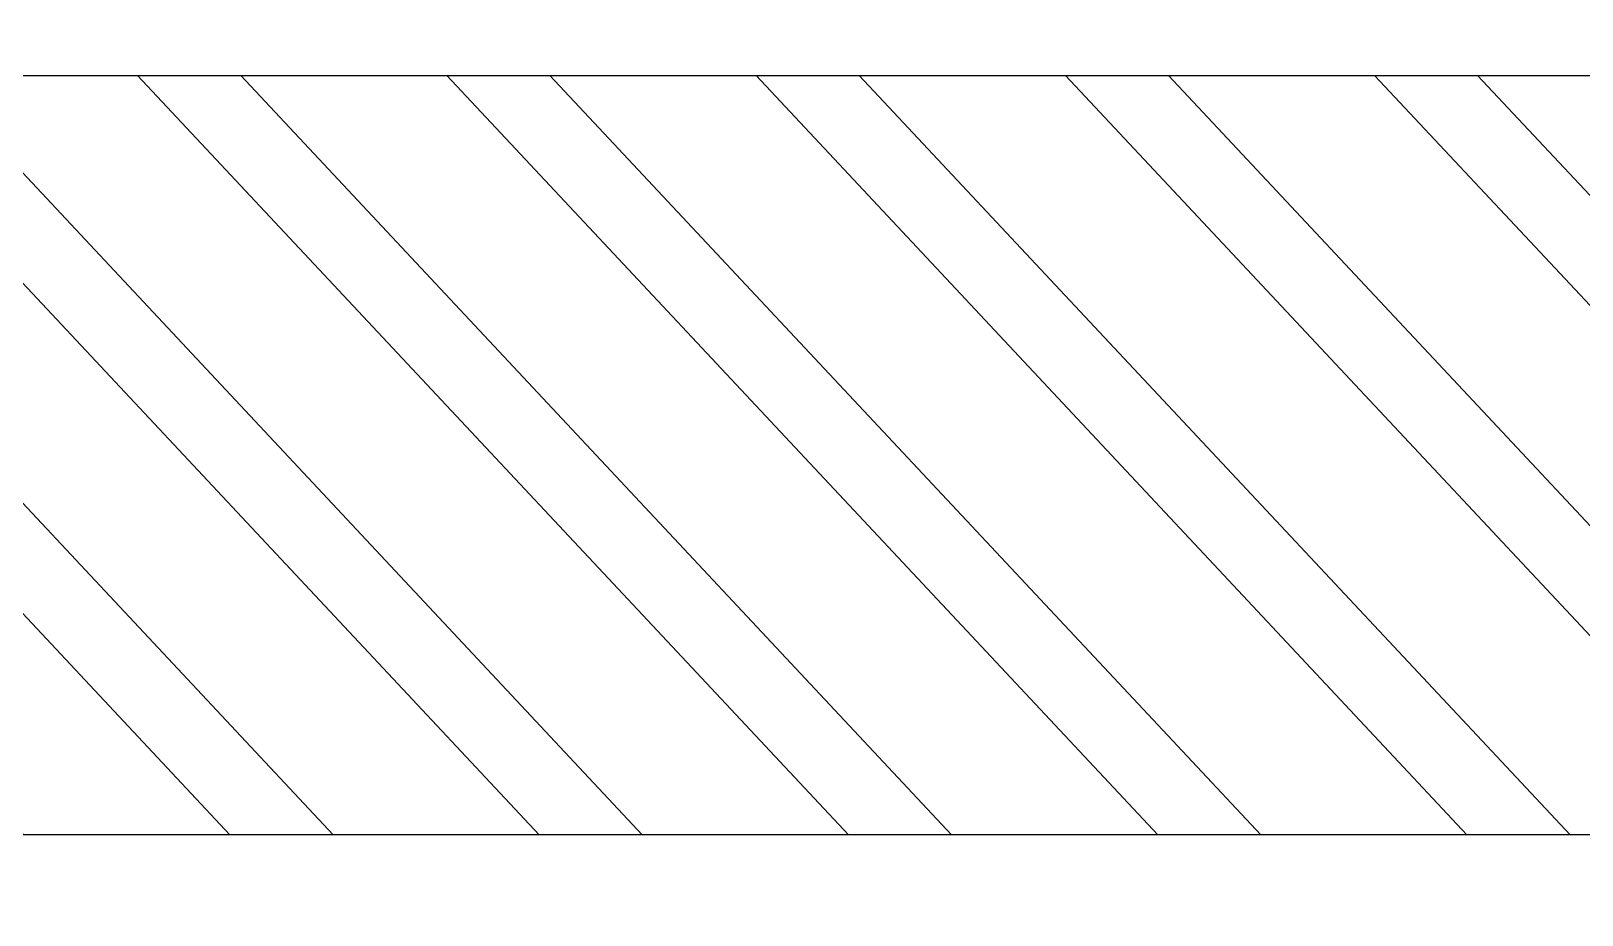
# Model space of a CAD drawing. Header units: feet. Extents: x 2861080 to 2876620, y -5769285 to -5762565.
# Drawn here: x 2873294 to 2873866, y -5768135 to -5767809 of the extents above; entities that cross this region are included whole.
import ezdxf

# ---------------------------------------------------------------- set-up
doc = ezdxf.new("R2010")
doc.units = ezdxf.units.FT
doc.header["$LTSCALE"] = 33
doc.header["$MEASUREMENT"] = 0
doc.layers.add('A-WALL', color=1, linetype='Continuous')
doc.layers.add('LENS_DIMENSION', color=193, linetype='Continuous', lineweight=0)
doc.layers.add('LN-HATCH', color=251, linetype='Continuous', lineweight=0)

# ---------------------------------------------------------------- blocks, each defined once
blk = doc.blocks.new('A$C77818510')
at = {"layer": 'LN-HATCH'}
h = blk.add_hatch(dxfattribs=at)
h.set_pattern_fill('ANSI32', color=256, scale=222, angle=268.1105192815815)
h.set_pattern_definition([(313.1105192815815, (-2876679.923323048, 5460004.65301725), (60.77556509153959, 56.89370077437428), []), (313.1105192815815, (-2876681.217277818, 5459965.429928693), (60.77556509153959, 56.89370077437428), [])])
h.paths.add_polyline_path([(-14940, 5399.999999523164), (-13680, 5399.999999523164), (-13680, 5120), (-14940, 5120)])
h.paths.add_polyline_path([(-14940, -900), (-13400, -900), (-13400, -1180), (-14940, -1180)])
h.paths.add_polyline_path([(-4640, 0), (-13400, 0), (-13400, 280), (-4640, 280)])
h.paths.add_polyline_path([(-4220, 280), (-280, 280), (-280, 5120), (-2040, 5120), (-2040, 3560), (-2459.999999046326, 3560), (-2459.999999046326, 5120), (-4220, 5120), (-4220, 5399.999999523164), (0, 5399.999999523164), (0, 0), (-4220, 0)])
h.paths.add_polyline_path([(-1030, 2987), (-1030, 2837), (-2190, 2837), (-2190, 3560), (-2040, 3560), (-2040, 2987)], flags=17)
h.paths.add_polyline_path([(-9879.999999046326, 5399.999999523164), (-4640, 5399.999999523164), (-4640, 5120), (-7759.999999046326, 5120), (-7759.999999046792, 5040), (-8000, 5040), (-8000, 5120), (-9879.999999046326, 5120)])
h.paths.add_polyline_path([(-13400, 5399.999999523164), (-10299.99999904632, 5399.999999523164), (-10299.99999904632, 5120), (-13400, 5120)])
at = {"layer": 'A-WALL'}
blk.add_lwpolyline([(-4220, 280), (-280, 280), (-280, 5120), (-2040, 5120), (-2040, 3560), (-2459.999999046326, 3560), (-2459.999999046326, 5120), (-4220, 5120), (-4220, 5399.999999523164), (0, 5399.999999523164), (0, 0), (-4220, 0)], close=True, dxfattribs=at)

msp = doc.modelspace()

# ---------------------------------------------------------------- block references
at = {"layer": 'LENS_DIMENSION'}
msp.add_blockref('A$C77818510', (2876619.92900058, -5768105.411193089), dxfattribs=at)

doc.saveas('drawing.dxf')
